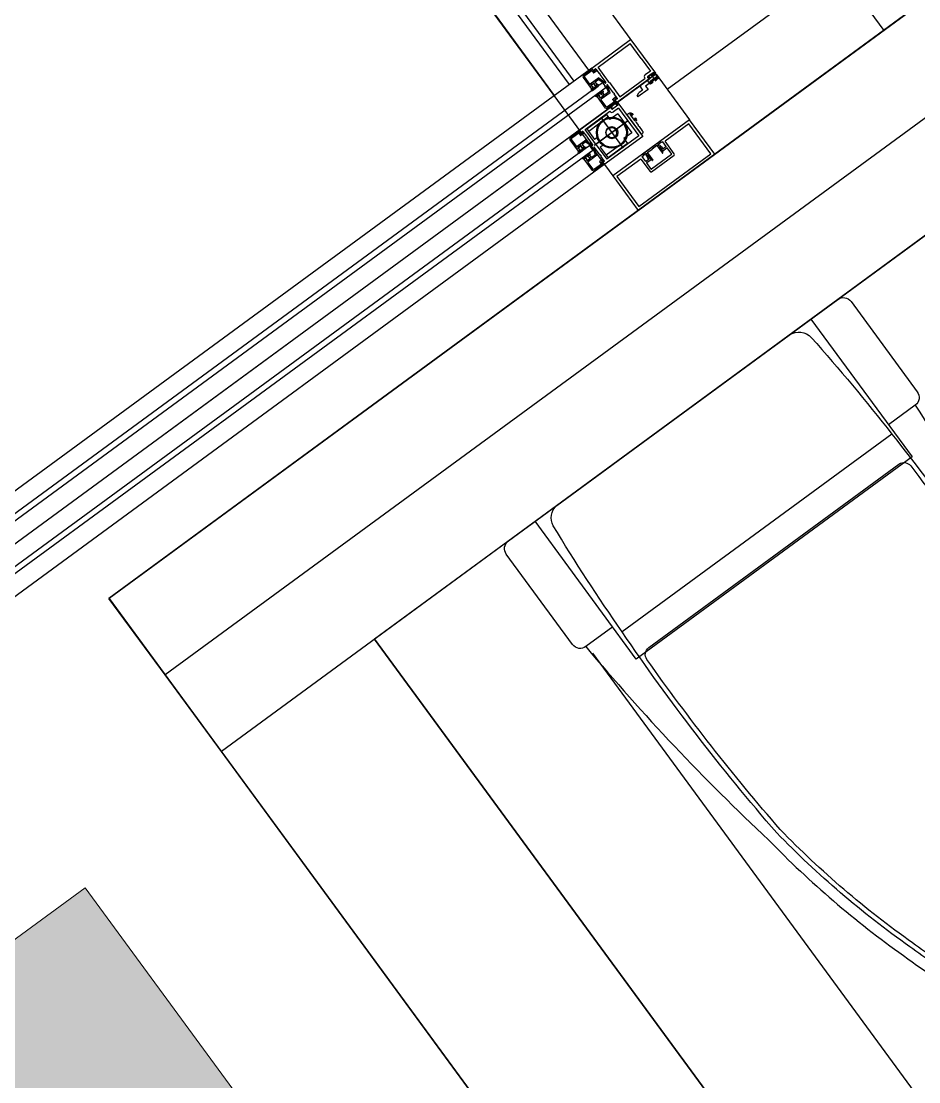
# Model space of a CAD drawing. Header units: millimetres. Extents: x 75184266 to 76346726, y -35850126 to -33679385.
# Drawn here: x 75437629 to 75438574, y -34538090 to -34536973 of the extents above; entities that cross this region are included whole.
import ezdxf

# ---------------------------------------------------------------- set-up
doc = ezdxf.new("R2010")
doc.units = ezdxf.units.MM
doc.header["$LTSCALE"] = 50
doc.header["$MEASUREMENT"] = 0
doc.linetypes.add('XR-지하3층$0$XR-지하3층$0$51A1코아(1층)-1$0$HID', pattern=[2.3, 1.5, -0.8])
for name, color, linetype in [('XR-지하3층$0$5', 5, 'CONTINUOUS'), ('XR-지하3층$0$W1', 3, 'CONTINUOUS'), ('XR-지하3층$0$XR-1F-PLAN$0$A-EQP1', 1, 'CONTINUOUS'), ('XR-지하3층$0$XR-지하3층$0$AA-DWXM-DOOR', 4, 'CONTINUOUS'), ('XR-지하3층$0$장애인', 11, 'CONTINUOUS')]:
    doc.layers.add(name, color=color, linetype=linetype)
doc.layers.add('건축', color=8, linetype='CONTINUOUS', plot=False)

# ---------------------------------------------------------------- blocks, each defined once
blk = doc.blocks.new('XR-지하3층$0$XR-1F-PLAN$0$좌변기')
at = {"layer": 'XR-지하3층$0$XR-1F-PLAN$0$A-EQP1'}
for points in [[(-544.4, 76.1), (-544.4, 111.1, 0.414214), (-554.4, 121.1), (-672.4, 121.1, 0.414214), (-682.4, 111.1), (-682.4, -318.9, 0.414214), (-672.4, -328.9), (-554.4, -328.9, 0.414214), (-544.4, -318.9), (-544.4, -283.9)], [(-544.4, 111.1, -0.030636), (-266.4, 76.4, -0.045977), (-84.4, 34, -0.042274), (0, 0), (0, -103.9)], [(-534.4, -281, 0.029867), (-267.6, -275, 0.046073), (-88, -233.1, 0.030504), (-29.1, -210.9, 0.291302), (-23.5, -202.3), (-23.5, -105), (-23.5, -7.6, 0.291302), (-29.1, 0.9, 0.030504), (-88, 23.2, 0.046073), (-267.6, 65.1, 0.029888), (-534.4, 71.1)], [(-544.4, -318.9, 0.030636), (-266.4, -284.2, 0.045977), (-84.4, -241.8, 0.042274), (0, -207.9), (0, -103.9)]]:
    blk.add_lwpolyline(points, format="xyb", dxfattribs=at)
blk.add_lwpolyline([(-502.4, -283.9), (-502.4, 76.1), (-682.4, 76.1), (-682.4, -283.9)], close=True, dxfattribs=at)
for points in [[(-667.3, 63.6, 0.336088), (-682.4, 48), (-682.4, -255.8, 0.369332), (-666.2, -272.8, 0.014927), (-534.4, -281), (-534.4, 71.1, 0.014968)], [(-495.6, 67.3, 0.408431), (-504.4, 58.3), (-504.6, -105), (-504.4, -268.2, 0.408431), (-495.6, -277.2, 0.024723), (-268.1, -270.1, 0.046051), (-89.5, -228.4, 0.030519), (-31.2, -206.3, 0.289645), (-28.5, -202.3), (-28.5, -105), (-28.5, -7.7, 0.289645), (-31.2, -3.6, 0.030519), (-89.5, 18.4, 0.046051), (-268.1, 60.1, 0.024723)]]:
    blk.add_lwpolyline(points, format="xyb", close=True, dxfattribs=at)
blk = doc.blocks.new('XR-지하3층$0$A$C0D98130B')
at = {"layer": 'XR-지하3층$0$W1', "ltscale": 0.5}
for p, q in [((-2369.7, 1629.6, 0), (270.8, 3566.8, 0)), ((329.9, 3486.2, 0), (270.8, 3566.8, 0)), ((389.1, 3405.5, 0), (329.9, 3486.2, 0)), ((-2090.2, 1586.7, 0), (389.1, 3405.5, 0)), ((1796.9, 1486.6, 0), (389.1, 3405.5, 0)), ((1635.6, 1368.3, 0), (227.8, 3287.2, 0))]:
    blk.add_line(p, q, dxfattribs=at)
at = {"layer": 'XR-지하3층$0$XR-1F-PLAN$0$A-EQP1', "rotation": 306.2657939504788}
blk.add_blockref('XR-지하3층$0$XR-1F-PLAN$0$좌변기', (401, 2568, 0), dxfattribs=at)
blk = doc.blocks.new('XR-지하3층$0$장애인 주차')
at = {"layer": 'XR-지하3층$0$장애인', "lineweight": 5, "true_color": 0xffffff}
blk.add_hatch(color=7, dxfattribs=at).paths.add_polyline_path([(2472, 3994.9), (2472, -1005.1), (3842, -1005.1), (3842, -805.1), (2672, -805.1), (2672, 3794.9), (5572, 3794.9), (5572, -805.1), (4402, -805.1), (4402, -1005.1), (5772, -1005.1), (5772, 3994.9)])
at = {"layer": 'XR-지하3층$0$5', "lineweight": 5}
blk.add_lwpolyline([(3842, -1005.1), (2472, -1005.1), (2472, 3994.9), (5772, 3994.9), (5772, -1005.1), (4402, -1005.1)], dxfattribs=at)
blk = doc.blocks.new('XR-지하3층$0$XR-지하3층$0$dsfdf')
at = {"layer": 'XR-지하3층$0$XR-지하3층$0$AA-DWXM-DOOR'}
for p, q in [((2010.5, 735.4), (1974.3, 708.8)), ((2009.9, 731.2), (1978.5, 708.1)), ((2065.6, 655.6), (2009.9, 731.2)), ((2069.8, 654.9), (2010.5, 735.4)), ((1974.3, 708.8), (2033.6, 628.2)), ((1978.5, 708.1), (1997, 683)), ((2010.1, 692.7), (1997, 683)), ((2020.3, 680.5), (2011.5, 692.4)), ((1997.5, 680.2), (2002.6, 683.9)), ((2002.8, 683.9), (2005, 681)), ((2004, 685), (2010.6, 689.9)), ((2007.4, 680.2), (2004, 684.8)), ((2010.9, 689.8), (2018.6, 679.3)), ((1890.1, 646.8), (1925.2, 672.6)), ((1924.9, 670.2), (1929.1, 664.4)), ((1925, 670.9), (1925.4, 671.2)), ((1925.6, 670.7), (1925.3, 670.5)), ((1933.8, 673.3), (1926, 667.5)), ((1926.1, 671.1), (1926.6, 670.5)), ((1926.6, 669.9), (1926.1, 670.7)), ((1927.8, 670.8), (1926.2, 673)), ((1929.9, 676.1), (1926.3, 673.4)), ((1926.7, 672.7), (1929.4, 674.7)), ((1927.6, 671.2), (1926.7, 672.4)), ((1927, 672), (1937.6, 657.6)), ((1927.8, 670.4), (1927, 669.9)), ((1927.3, 670.4), (1927.5, 670.5)), ((1933.7, 667.1), (1929.1, 673.4)), ((1930.1, 674.3), (1929.2, 673.6)), ((1929.7, 674.7), (1938.8, 662.3)), ((1932.1, 673.6), (1930.3, 676)), ((1931.3, 673), (1930.4, 674.3)), ((1932, 673.2), (1931.7, 673)), ((1997.3, 677.5), (1998.3, 678.3)), ((1997.3, 677.5), (2010.6, 659.5)), ((1998.4, 678.6), (1997.4, 679.9)), ((1997.4, 677.6), (1998.3, 678.3)), ((1998.6, 678.3), (2000.7, 675.5)), ((2000.8, 677), (2001.5, 676.1)), ((2000.9, 677.3), (2001.8, 678)), ((2000.9, 675.5), (2001.4, 675.8)), ((2001.7, 674.1), (2005.2, 669.4)), ((2001.8, 674.8), (2009.4, 680.4)), ((2003.9, 680.2), (2002, 678.2)), ((2002, 678), (2002.3, 677.6)), ((2002, 677.9), (2002.7, 677)), ((2002.5, 677.6), (2007.4, 680.2)), ((2003, 677), (2007.2, 680.1)), ((2007.2, 680.9), (2007, 680.9)), ((2007, 680.9), (2007, 680.7)), ((2007.1, 680.5), (2007.2, 680.1)), ((2009.2, 680.8), (2007.4, 680.8)), ((2009.3, 664.6), (2016.9, 670.1)), ((2018.6, 679.3), (2026.4, 668.8)), ((2029, 668.6), (2020.3, 680.5)), ((1909.8, 657.5), (1923.2, 667.3)), ((1923.2, 667.3), (1927.1, 662)), ((1929.1, 664.8), (1925.2, 670.1)), ((1929.9, 665.4), (1929.4, 666.1)), ((1930.2, 667.1), (1929.5, 666.6)), ((1929.9, 665), (1929.5, 664.7)), ((1929.8, 664.3), (1930.3, 664.6)), ((1930.4, 665.3), (1929.9, 665.9)), ((1930, 666.7), (1930.2, 666.8)), ((1932.5, 664.5), (1930.6, 667)), ((1930.7, 661.5), (1930.9, 661.6)), ((1956.2, 632.3), (1930.9, 666.7)), ((1950.2, 635.3), (1930.9, 661.6)), ((1936.6, 667.1), (1933, 664.4)), ((1934.9, 667.7), (1934, 667.1)), ((1934.5, 669.9), (1934.1, 669.7)), ((1935, 668), (1934.1, 669.3)), ((1936.6, 667.5), (1934.9, 669.9)), ((1938.8, 662.3), (1942.3, 664.9)), ((1940, 656.9), (1943.1, 659.2)), ((1942.3, 664.9), (1950.2, 654.3)), ((1943.1, 659.2), (1946, 655.3)), ((1991.7, 659.5), (1956.5, 633.6)), ((1981.3, 655.7), (1985.9, 659)), ((1992, 659.4), (2022, 618.7)), ((2008.6, 664.7), (2005.2, 669.4)), ((2009.7, 663.6), (2010.2, 663.9)), ((2009.7, 663.3), (2011.7, 660.5)), ((2011.2, 663), (2010.5, 663.9)), ((2010.6, 659.5), (2011.6, 660.2)), ((2011.6, 660.2), (2010.7, 659.6)), ((2011.4, 662.9), (2012.3, 663.6)), ((2012.4, 663.9), (2011.7, 664.8)), ((2011.8, 665.1), (2015.9, 668.2)), ((2012.9, 658.9), (2011.9, 660.2)), ((2012.1, 664.2), (2012.4, 663.8)), ((2016.1, 668.3), (2012.2, 664.5)), ((2012.7, 663.8), (2015.1, 665)), ((2018.3, 662.6), (2013.2, 658.8)), ((2015.7, 657.5), (2028.8, 667.2)), ((2016.3, 668), (2015.9, 668.2)), ((2019.5, 663.7), (2016.1, 668.3)), ((2016.2, 665.8), (2018.3, 662.9)), ((2016.7, 667.8), (2016.5, 667.8)), ((2016.7, 668), (2016.7, 667.8)), ((2017.2, 669.9), (2016.8, 668.2)), ((2026.3, 668.5), (2019.8, 663.7)), ((1909.8, 657.5), (1894.2, 646)), ((1940, 656.9), (1937.4, 657.8)), ((1949.2, 653.5), (1946, 655.3)), ((1949.2, 653.5), (1950.2, 654.3)), ((1962.2, 634), (1991.2, 655.3)), ((1967.8, 648.2), (1968.8, 649)), ((1968, 633.1), (1988.1, 648)), ((1968.2, 647.2), (1969.4, 648.1)), ((1969.1, 646), (1975.3, 650.6)), ((1969.4, 648.4), (1969.1, 648.9)), ((1969.4, 643.1), (1989.7, 658)), ((1972.9, 651), (1972.5, 651.4)), ((1972.6, 651.7), (1973.6, 652.5)), ((1973.2, 650.9), (1974.4, 651.8)), ((1974.7, 651.8), (1975.4, 650.9)), ((1977.1, 652.5), (1980.5, 655.1)), ((1977.1, 652.5), (1977.1, 652.5)), ((1981.2, 654.9), (1980.5, 655.1)), ((1981.2, 654.9), (1981.3, 655.7)), ((1988.1, 648), (1994.1, 639.7)), ((1989.4, 658.4), (1989.7, 658)), ((1991.2, 655.3), (2016, 621.6)), ((2015.7, 657.5), (2034.2, 632.4)), ((2033.6, 628.2), (2069.8, 654.9)), ((2034.2, 632.4), (2065.6, 655.6)), ((1920, 605.7), (1890, 646.5)), ((1919, 612.3), (1894.2, 646)), ((1967.4, 645.4), (1969, 643.2)), ((1968.1, 646.9), (1968.8, 646)), ((1972.1, 615.3), (2004.3, 639)), ((1975.6, 643.8), (2001.6, 608.5)), ((1976.3, 642.9), (1999.7, 611.1)), ((1994.1, 639.7), (1999.3, 643.5)), ((1996.6, 641.6), (2011.7, 621)), ((1999.3, 643.5), (2014.4, 623)), ((1935.1, 624.2), (1950.2, 635.3)), ((1946.2, 628.5), (1937.7, 622.3)), ((1946.4, 629.3), (1946.3, 628.7)), ((1946.4, 629.3), (1947, 629.2)), ((1951.8, 632.6), (1947.2, 629.3)), ((1950.6, 630.8), (1952.6, 628.1)), ((1952.5, 631.4), (1951.1, 631.6)), ((1952.8, 630.3), (1952.4, 632.4)), ((1952.9, 629.7), (1952.6, 631.3)), ((1955.4, 631.5), (1952.9, 629.7)), ((1955.1, 629.7), (1952.9, 628)), ((1953.5, 630.1), (1956.1, 632.1)), ((1955.4, 629.6), (1960.9, 622.2)), ((1955.7, 631.5), (1962.4, 622.4)), ((1957.2, 630.9), (1956.3, 632.2)), ((1957.8, 632.3), (1958.2, 631.7)), ((1958.3, 633.3), (1957.9, 633)), ((1958.1, 630.9), (1957.9, 630.8)), ((1959, 633.2), (1963.2, 627.4)), ((1985.8, 592.1), (1960.5, 626.4)), ((1960.8, 627.2), (1960.7, 627.1)), ((1962, 626.5), (1961.5, 627.1)), ((1962.2, 634), (1966.1, 628.6)), ((1963.1, 626.7), (1962.7, 626.4)), ((1968, 633.1), (1974, 624.9)), ((1975.1, 617.5), (2000.9, 636.5)), ((1934.1, 623.4), (1919, 612.3)), ((1926.7, 614.1), (1935.1, 620.4)), ((1930.2, 613.2), (1934.7, 619.3)), ((1931.9, 613.2), (1934.5, 616.7)), ((1934.9, 623.4), (1934.3, 623.5)), ((1935.8, 619.9), (1934.5, 617.2)), ((1935.4, 618.7), (1934.5, 616.7)), ((1934.9, 623.4), (1935, 624)), ((1935.1, 616.7), (1937.7, 618.6)), ((1935.2, 619.3), (1935.3, 619.2)), ((1937.9, 619.4), (1937.8, 618.7)), ((1937.9, 619.4), (1938.5, 619.3)), ((1938, 621.5), (1940.9, 621.9)), ((1938.7, 621.9), (1938.8, 621.8)), ((1941.2, 621.2), (1938.7, 619.3)), ((1946, 624.9), (1938.9, 622.3)), ((1939.3, 621.6), (1941.4, 621.8)), ((1945.5, 623.3), (1941.4, 621.8)), ((1948.4, 610.2), (1944.1, 616.1)), ((1944.4, 617.6), (1944.3, 617.5)), ((1947.1, 613.8), (1945, 616.7)), ((1945.5, 623.3), (1948.3, 619.5)), ((1945.9, 617.2), (1945.8, 617.4)), ((1945.9, 617.2), (1947, 615.8)), ((1946, 624.9), (1952.8, 615.7)), ((1948.3, 619.2), (1946, 617.5)), ((1947.6, 615.8), (1948.9, 617.8)), ((1949, 617.6), (1947.7, 615.6)), ((1951.3, 614.4), (1949, 613.8)), ((1951.4, 614.8), (1949.3, 617.6)), ((1949.3, 613.6), (1951.5, 614.3)), ((1950.6, 616.3), (1949.6, 617.8)), ((1962.1, 620.2), (1950.3, 611.6)), ((1950.6, 616.3), (1951.7, 614.9)), ((1960.6, 620.8), (1953.5, 615.5)), ((1965.6, 625.1), (1965.4, 624.9)), ((1984.8, 598.7), (1965.4, 624.9)), ((1968.9, 621.1), (1974, 624.9)), ((1984, 600.6), (1968.9, 621.1)), ((1971.5, 623.1), (1986.7, 602.6)), ((1993.3, 611.2), (2001.5, 617.3)), ((2000.9, 610.5), (2016, 621.6)), ((2001.5, 617.3), (2003.3, 614.8)), ((2003.3, 614.8), (2014.4, 623)), ((2011.6, 614.6), (2003.5, 608.6)), ((2011.8, 615.4), (2011.7, 614.7)), ((2011.8, 615.4), (2012.4, 615.3)), ((2017.6, 619), (2012.6, 615.3)), ((2016.4, 617.2), (2018.4, 614.4)), ((2018.3, 617.8), (2016.9, 618)), ((2018.6, 616.7), (2018.2, 618.7)), ((2018.7, 616.1), (2018.4, 617.6)), ((2021.2, 617.9), (2018.7, 616.1)), ((2020.9, 616), (2018.7, 614.4)), ((2019.2, 616.4), (2021.9, 618.4)), ((2021.2, 616), (2026.6, 608.6)), ((2021.5, 617.8), (2028.2, 608.7)), ((1923, 607.7), (1920.3, 605.7)), ((1921, 605.9), (1927.7, 596.8)), ((1921.1, 610), (1925.6, 613.4)), ((1923, 608.3), (1921.1, 609.3)), ((1921.1, 606.2), (1923.5, 608)), ((1922, 609), (1922.2, 610.4)), ((1923.5, 608), (1922.1, 608.8)), ((1922.9, 605.9), (1925.1, 607.6)), ((1922.9, 605.7), (1928.3, 598.3)), ((1923.1, 610.6), (1925.2, 607.9)), ((1925.8, 614.2), (1925.8, 613.6)), ((1925.8, 614.2), (1926.5, 614.1)), ((1929.7, 598), (1936.9, 603.3)), ((1929.9, 596.5), (1941.6, 605.1)), ((1930.2, 613.2), (1937, 604)), ((1931.9, 613.2), (1934.7, 609.4)), ((1935, 609.4), (1937.3, 611.1)), ((1937, 606.3), (1935.9, 607.7)), ((1938.3, 609), (1936.1, 608.4)), ((1938.2, 605.1), (1936.2, 607.9)), ((1936.3, 608.2), (1938.6, 608.8)), ((1937, 606.3), (1938, 604.9)), ((1937.5, 611), (1937.4, 611.2)), ((1937.5, 611), (1938.6, 609.6)), ((1937.6, 612.6), (1937.7, 612.7)), ((1940.5, 608.9), (1938.3, 611.8)), ((1938.6, 605.1), (1939.9, 607.1)), ((1940, 606.8), (1938.7, 604.9)), ((1943.5, 606.5), (1939.2, 612.5)), ((1940.5, 608.9), (1942.6, 605.9)), ((1941.7, 605.4), (1940.6, 606.8)), ((1941.7, 605.4), (1940.6, 606.8)), ((1941.7, 605.4), (1941.8, 605.3)), ((1943.2, 605.1), (1943.3, 605.1)), ((1947.1, 613.8), (1949.3, 610.8)), ((1950.1, 611.6), (1949, 613)), ((1950.1, 611.6), (1949, 613)), ((1950, 610), (1949.9, 610)), ((1950.1, 611.6), (1950.2, 611.5)), ((1984, 600.6), (1995.1, 608.8)), ((1999.9, 609.8), (1984.8, 598.7)), ((1992.9, 600.8), (2000.9, 606.7)), ((1993.3, 611.2), (1995.1, 608.8)), ((1996, 599.6), (2000.5, 605.7)), ((2000.7, 609.7), (2000.1, 609.8)), ((2001.2, 605), (2000.2, 603.1)), ((2001.5, 606.2), (2000.3, 603.6)), ((2000.7, 609.7), (2000.8, 610.4)), ((2000.9, 603.1), (2003.5, 604.9)), ((2001, 605.7), (2001.1, 605.6)), ((2004.9, 598.8), (2001.5, 603.5)), ((2003.7, 605.7), (2003.6, 605.1)), ((2003.7, 605.7), (2004.3, 605.6)), ((2003.8, 607.9), (2006.7, 608.3)), ((2004.5, 608.2), (2004.6, 608.1)), ((2007, 607.5), (2004.5, 605.7)), ((2011.8, 611.2), (2004.6, 608.7)), ((2005.1, 607.9), (2007.2, 608.2)), ((2009.9, 602.4), (2006.4, 607.1)), ((2011.3, 609.6), (2007.2, 608.2)), ((2010.2, 603.9), (2010.1, 603.9)), ((2012.9, 600.1), (2010.7, 603.1)), ((2011.3, 609.6), (2014.1, 605.8)), ((2011.7, 603.6), (2011.6, 603.7)), ((2011.7, 603.6), (2012.7, 602.2)), ((2011.8, 611.2), (2018.6, 602)), ((2014.1, 605.5), (2011.8, 603.8)), ((2013.4, 602.2), (2014.7, 604.1)), ((2014.8, 603.9), (2013.5, 601.9)), ((2017.2, 601.1), (2015.1, 603.9)), ((2016.4, 602.7), (2015.4, 604.1)), ((2027.9, 606.6), (2016.1, 597.9)), ((2026.4, 607.2), (2019.3, 601.9)), ((1988.8, 594), (1986.1, 592)), ((1986.8, 592.6), (1989.3, 594.4)), ((1986.8, 592.3), (1993.5, 583.2)), ((1986.9, 596.4), (1991.8, 600.1)), ((1988.7, 594.7), (1986.9, 595.7)), ((1987.8, 595.4), (1988, 596.7)), ((1989.3, 594.4), (1987.9, 595.2)), ((1988.7, 592.3), (1990.9, 593.9)), ((1988.7, 592), (1994.1, 584.6)), ((1988.9, 597), (1991, 594.2)), ((1992, 600.8), (1991.9, 600.2)), ((1992, 600.8), (1992.7, 600.8)), ((1996, 599.6), (2002.8, 590.4)), ((1997.7, 599.6), (2000.2, 603.1)), ((1997.7, 599.6), (2000.5, 595.8)), ((2000.7, 595.7), (2003, 597.4)), ((2002.8, 592.6), (2001.7, 594.1)), ((2004.1, 595.4), (2001.9, 594.7)), ((2004, 591.4), (2002, 594.2)), ((2002.1, 594.5), (2004.4, 595.2)), ((2002.8, 592.6), (2003.8, 591.2)), ((2003.3, 597.4), (2003.2, 597.5)), ((2003.3, 597.4), (2004.3, 596)), ((2003.4, 599), (2003.5, 599)), ((2006.3, 595.2), (2004.1, 598.2)), ((2004.4, 591.4), (2005.7, 593.4)), ((2005.8, 593.1), (2004.5, 591.2)), ((2009.3, 592.9), (2004.9, 598.8)), ((2006.3, 595.2), (2008.4, 592.3)), ((2007.4, 591.8), (2006.4, 593.2)), ((2007.4, 591.8), (2006.4, 593.2)), ((2014.2, 596.5), (2009.9, 602.4)), ((2012.9, 600.1), (2015.1, 597.2)), ((2017.1, 600.8), (2014.8, 600.2)), ((2015.8, 598), (2014.8, 599.3)), ((2015.8, 598), (2014.8, 599.3)), ((2015, 600), (2017.3, 600.6)), ((2015.7, 596.4), (2015.7, 596.3)), ((2015.8, 598), (2016, 597.8)), ((2016.4, 602.7), (2017.5, 601.3)), ((1995.5, 584.4), (2002.7, 589.7)), ((1995.7, 582.8), (2007.4, 591.5)), ((2007.4, 591.8), (2007.6, 591.6)), ((2009, 591.4), (2009.1, 591.5))]:
    blk.add_line(p, q, dxfattribs=at)
at = {"layer": 'XR-지하3층$0$XR-지하3층$0$AA-DWXM-DOOR', "color": 8, "linetype": 'XR-지하3층$0$XR-지하3층$0$51A1코아(1층)-1$0$HID'}
blk.add_line((1185.4, 127.8), (1974.3, 708.8), dxfattribs=at)
at = {"layer": 'XR-지하3층$0$XR-지하3층$0$AA-DWXM-DOOR', "color": 8}
for p, q in [((1926.7, 672.4), (2481.7, -81.2)), ((415.1, -563.7), (2033.6, 628.2)), ((1935.7, 617.1), (2461, -96.2)), ((1940.6, 620.8), (2465.9, -92.5)), ((2022, 618.7), (2554.7, -104.7)), ((1920, 605.7), (2445.5, -107.8)), ((2008.2, 604.7), (2539, -116.1)), ((1922.3, 602.7), (1167.2, 46.6)), ((1985.8, 592.1), (2518.6, -131.3)), ((2003.2, 601.1), (2534.1, -119.7)), ((1933.8, 587.1), (1219.5, 61.1)), ((1937.4, 582.2), (1223.1, 56.1)), ((1948.9, 566.6), (1184.6, 3.7))]:
    blk.add_line(p, q, dxfattribs=at)
at = {"layer": 'XR-지하3층$0$XR-지하3층$0$AA-DWXM-DOOR'}
for radius in [16.3, 15.3, 6.38, 6.12]:
    blk.add_circle((1988, 627), radius, dxfattribs=at)
for centre, radius, start, end in [((2010.7, 691.8), 1.02, 36.3686, 126.3686), ((2002.7, 683.8), 0.204, 36.3686, 126.3686), ((2004.2, 684.9), 0.204, 126.3686, 216.3686), ((2010.7, 689.7), 0.204, 36.3686, 126.3686), ((1925.3, 670.5), 0.51, 126.3686, 216.3686), ((1925.8, 671.8), 1.02, 36.3686, 126.3686), ((1925.7, 670.8), 0.51, 36.3686, 126.3686), ((1926.8, 672.5), 0.204, 126.3686, 216.3686), ((1927, 670.8), 0.51, 216.3686, 306.3686), ((1927.2, 670.9), 0.51, 306.3686, 36.3686), ((1929.5, 674.5), 0.204, 36.3686, 126.3686), ((1997.3, 677.8), 0.204, 216.3686, 306.3686), ((1997.6, 680), 0.204, 126.3686, 216.3686), ((1998.2, 678.5), 0.204, 306.3686, 36.3686), ((1998.5, 678.1), 0.204, 36.3686, 126.3686), ((2000.8, 675.6), 0.204, 216.3686, 306.3686), ((2001, 677.1), 0.204, 126.3686, 216.3686), ((2001.3, 676), 0.204, 306.3686, 36.3686), ((2002.1, 674.4), 0.51, 126.3686, 216.3686), ((2001.9, 677.8), 0.204, 36.3686, 126.3686), ((2002.2, 678.1), 0.204, 136.3686, 216.3686), ((2002.4, 677.7), 0.204, 216.3686, 298.6034), ((2002.9, 677.2), 0.204, 216.3686, 306.3686), ((2004.2, 679.8), 0.51, 66.3686, 126.3686), ((2004.2, 679.8), 0.51, 66.3686, 126.3686), ((2004.6, 680.7), 0.51, 246.3686, 36.3686), ((2007.4, 680.5), 0.306, 87.7553, 191.3686), ((2009.2, 680.6), 0.204, 306.3686, 87.7553), ((2017, 670), 0.204, 344.9818, 126.3686), ((1929.2, 663.5), 2.55, 216.3686, 306.3686), ((1929.5, 664.7), 0.51, 216.3686, 306.3686), ((1930.3, 666.3), 0.51, 126.3686, 216.3686), ((1930.5, 666.4), 0.51, 36.3686, 126.3686), ((1930, 665), 0.51, 306.3686, 36.3686), ((1991.8, 659.3), 0.204, 36.3686, 126.3686), ((2009, 665), 0.51, 216.3686, 306.3686), ((2009.8, 663.4), 0.204, 126.3686, 216.3686), ((2010.3, 663.8), 0.204, 36.3686, 126.3686), ((2010.9, 659.4), 0.204, 126.3686, 216.3686), ((2011.3, 663.1), 0.204, 216.3686, 306.3686), ((2011.5, 660.4), 0.204, 306.3686, 36.3686), ((2011.8, 660.1), 0.204, 36.3686, 126.3686), ((2011.9, 664.9), 0.204, 126.3686, 216.3686), ((2012.3, 664.3), 0.204, 134.1338, 216.3686), ((2012.2, 663.8), 0.204, 306.3686, 36.3686), ((2012.6, 664), 0.204, 216.3686, 296.3686), ((2014.7, 665.4), 0.51, 306.3686, 6.3686), ((2014.7, 665.4), 0.51, 306.3686, 6.3686), ((2015.8, 665.5), 0.51, 36.3686, 186.3686), ((2016.5, 668.2), 0.306, 241.3686, 344.9818), ((2018.2, 662.8), 0.204, 306.3686, 36.3686), ((2019.6, 663.8), 0.204, 216.3686, 306.3686), ((2026.2, 668.7), 0.204, 306.3686, 36.3686), ((2028.2, 668), 1.02, 306.3686, 36.3686), ((2013.1, 659), 0.204, 216.3686, 306.3686), ((1890.2, 646.6), 0.204, 126.3686, 216.3686), ((1946, 628.7), 0.258, 306.3686, 351.3686), ((1947, 629.5), 0.258, 261.3686, 306.3686), ((1952, 632.3), 0.408, 11.3686, 126.3686), ((1953.2, 630.4), 0.408, 191.3686, 306.3686), ((1953.3, 635.9), 0.204, 306.3686, 36.3686), ((1957.1, 632.8), 1.02, 126.3686, 216.3686), ((1957.6, 631.2), 0.51, 216.3686, 306.3686), ((1958.2, 632.6), 0.51, 126.3686, 216.3686), ((1957.8, 631.4), 0.51, 306.3686, 36.3686), ((1958.6, 632.9), 0.51, 36.3686, 126.3686), ((1961, 626.7), 0.51, 126.3686, 216.3686), ((1961.1, 626.8), 0.51, 36.3686, 126.3686), ((1962.4, 626.8), 0.51, 216.3686, 306.3686), ((1962.8, 627.1), 0.51, 306.3686, 36.3686), ((1964.1, 627.1), 2.55, 306.3686, 36.3686), ((1988, 627), 5.1, 306.3686, 216.3686), ((1934.3, 623.2), 0.258, 81.3686, 126.3686), ((1934.9, 617), 0.413, 155.3686, 306.3686), ((1935.3, 624), 0.258, 126.3686, 171.3686), ((1935.4, 620.1), 0.413, 335.3686, 126.3686), ((1938, 622), 0.413, 126.3686, 277.3686), ((1937.5, 618.8), 0.258, 306.3686, 351.3686), ((1938.5, 619.5), 0.258, 261.3686, 306.3686), ((1941, 621.5), 0.413, 306.3686, 97.3686), ((2011.4, 614.8), 0.258, 306.3686, 351.3686), ((2012.4, 615.5), 0.258, 261.3686, 306.3686), ((2017.8, 618.7), 0.408, 11.3686, 126.3686), ((2019, 616.8), 0.408, 191.3686, 306.3686), ((2021.8, 618.6), 0.204, 306.3686, 36.3686), ((1921.3, 609.7), 0.408, 126.3686, 241.3686), ((1922.8, 608), 0.408, 306.3686, 61.3686), ((1925.5, 613.6), 0.258, 306.3686, 351.3686), ((1926.5, 614.4), 0.258, 261.3686, 306.3686), ((2000, 609.6), 0.258, 81.3686, 126.3686), ((2000.7, 603.4), 0.413, 155.3686, 306.3686), ((2001, 610.3), 0.258, 126.3686, 171.3686), ((2001.2, 606.4), 0.413, 335.3686, 126.3686), ((2003.7, 608.3), 0.413, 126.3686, 277.3686), ((2003.3, 605.1), 0.258, 306.3686, 351.3686), ((2004.3, 605.9), 0.258, 261.3686, 306.3686), ((2006.8, 607.9), 0.413, 306.3686, 97.3686), ((1986, 592.2), 0.204, 216.3686, 306.3686), ((1987.1, 596.1), 0.408, 126.3686, 241.3686), ((1988.5, 594.3), 0.408, 306.3686, 61.3686), ((1991.7, 600.3), 0.258, 306.3686, 351.3686), ((1992.7, 601), 0.258, 261.3686, 306.3686)]:
    blk.add_arc(centre, radius, start, end, dxfattribs=at)
at = {"layer": 'XR-지하3층$0$XR-지하3층$0$AA-DWXM-DOOR', "extrusion": (0, 0, -1)}
for centre, major_axis, start_param, end_param in [((1925.5, 670.2), (0.216, 0.216), 3.292239, 4.863036), ((1925.8, 670.5), (0.216, 0.216), -1.42015, 0.150647), ((1926.5, 673.2), (0.216, 0.216), 3.292239, 4.863036), ((1927.6, 670.6), (-0.216, 0.216), 1.721443, 3.292239), ((1929.3, 673.5), (-0.144, 0.144), 4.863036, 6.433832), ((1930.1, 675.8), (0.216, 0.216), -1.42015, 0.150647), ((1930.2, 674.1), (0.144, 0.144), -1.42015, 0.150647), ((1931.5, 673.2), (0.216, 0.216), 1.721443, 3.292239), ((1931.9, 673.5), (0.216, 0.216), 0.150646, 1.721443), ((1926.9, 670.1), (0.216, 0.216), 1.721443, 3.292239), ((1929.4, 665), (0.216, 0.216), 1.721443, 3.292239), ((1929.6, 666.3), (0.216, 0.216), 3.292239, 4.863036), ((1929.7, 665.2), (-0.216, 0.216), 1.721443, 3.292239), ((1930.4, 666.9), (-0.216, 0.216), 0.150647, 1.721443), ((1932.8, 664.6), (0.216, 0.216), 1.721443, 3.292239), ((1933.9, 667.2), (-0.144, 0.144), 3.292239, 4.863036), ((1934.3, 669.4), (0.216, 0.216), 3.292239, 4.863036), ((1934.6, 669.7), (0.216, 0.216), -1.42015, 0.150647), ((1934.8, 667.9), (0.144, 0.144), 0.150647, 1.721443), ((1936.4, 667.3), (0.216, 0.216), 0.150647, 1.721443), ((1987.4, 656.9), (-1.8, 1.8), 0.150647, 1.721443), ((1969, 646.6), (-1.44, 1.44), 4.863036, 6.433832), ((1968.9, 648.8), (0.144, 0.144), -1.42015, 0.150647), ((1969.3, 648.3), (0.144, 0.144), 0.150647, 1.721443), ((1972.7, 651.6), (0.144, 0.144), 3.292239, 4.863035), ((1973.1, 651.1), (-0.144, 0.144), 3.292239, 4.863036), ((1974.8, 650.8), (-1.44, 1.44), 0.150647, 1.381606), ((1974.5, 651.7), (-0.144, 0.144), 0.150647, 1.721443), ((1975.2, 650.8), (-0.144, 0.144), 1.721443, 3.292239), ((1976.5, 653.3), (0.721, 0.721), 1.721443, 2.952402), ((1968.3, 647.1), (0.144, 0.144), 3.292239, 4.863036), ((1968.9, 646.2), (-0.144, 0.144), 3.292239, 4.863036), ((1969.3, 643.3), (-0.216, 0.216), 3.292239, 4.863035), ((1951, 631.1), (0.361, 0.361), 3.292239, 5.648434), ((1952.4, 631.2), (-0.144, 0.144), 0.936045, 2.157775), ((1952.8, 628.2), (0.144, 0.144), 1.721443, 3.292239), ((1955.3, 629.5), (-0.144, 0.144), 0.150647, 1.721443), ((1955.5, 631.4), (-0.144, 0.144), 0.150647, 1.721443), ((1939, 622), (-0.216, 0.216), 4.863035, 6.730538), ((1939.2, 622.1), (0.361, 0.361), 2.227588, 3.292239), ((1944.9, 616.7), (0.721, 0.721), 3.292239, 4.863036), ((1945, 616.8), (0.721, 0.721), -1.42015, 0.150647), ((1946.1, 617.3), (-0.144, 0.144), 4.863036, 6.433832), ((1947.3, 616.1), (0.288, 0.288), 1.370183, 3.292239), ((1945.5, 612.5), (2.52, 2.52), -0.309319, -0.197087), ((1947.5, 615.7), (-0.144, 0.144), 2.93089, 4.515302), ((1948.2, 619.3), (-0.144, 0.144), 1.721443, 3.292239), ((1949.2, 617.5), (-0.288, 0.288), 6.082572, 8.004628), ((1949.2, 617.4), (0.144, 0.144), 4.501687, 6.433832), ((1951.3, 614.6), (0.144, 0.144), 0.150647, 2.082792), ((1951.4, 614.7), (0.288, 0.288), 0.150647, 2.072702), ((1953.2, 616), (0.361, 0.361), 1.721443, 3.292239), ((1960, 621.6), (-0.721, 0.721), 1.721443, 3.292239), ((1961.2, 621.5), (-1.08, 1.08), 1.721443, 3.292239), ((2016.8, 617.5), (-0.361, 0.361), 4.863036, 7.21923), ((2018.2, 617.6), (0.144, 0.144), -0.634752, 0.586979), ((2018.6, 614.6), (0.144, 0.144), 1.721443, 3.292239), ((2021, 615.9), (0.144, 0.144), -1.42015, 0.150647), ((2021.3, 617.7), (-0.144, 0.144), 0.150647, 1.721443), ((1949.3, 610.8), (0.721, 0.721), 1.721443, 3.292239), ((1949.1, 613.6), (-0.144, 0.144), 5.210769, 6.795181), ((1949.4, 613.2), (0.288, 0.288), 3.292239, 5.214295), ((1945.5, 612.5), (2.52, 2.52), 0.49838, 0.610612), ((1949.4, 610.8), (-0.721, 0.721), 1.721443, 3.292239), ((1950.2, 611.7), (0.144, 0.144), 1.721443, 3.292239), ((2004.7, 608.4), (0.216, 0.216), 3.292239, 5.159741), ((2005, 608.4), (-0.361, 0.361), 3.798385, 4.863036), ((2010.7, 603), (-0.721, 0.721), 4.863036, 6.433832), ((2010.8, 603.1), (-0.721, 0.721), 0.150647, 1.721443), ((2011.9, 603.7), (0.144, 0.144), 3.292239, 4.863036), ((2014, 605.7), (0.144, 0.144), 0.150647, 1.721443), ((2015, 603.9), (0.288, 0.288), 4.511776, 6.433832), ((2015, 603.8), (0.144, 0.144), 4.501687, 6.433832), ((2025.8, 608), (0.721, 0.721), 0.150647, 1.721443), ((2027, 607.8), (1.08, 1.08), 0.150647, 1.721443), ((2013.1, 602.4), (0.288, 0.288), 1.370183, 3.292239), ((2011.2, 598.9), (2.52, 2.52), -0.309319, -0.197087), ((2013.3, 602), (-0.144, 0.144), 2.93089, 4.515302), ((2015, 597.1), (-0.721, 0.721), 3.292239, 4.863036), ((2014.9, 600), (-0.144, 0.144), 5.210769, 6.795181), ((2015.2, 599.6), (-0.288, 0.288), 4.863035, 6.785091), ((2011.2, 598.9), (2.52, 2.52), 0.49838, 0.610612), ((2015.1, 597.2), (0.721, 0.721), 0.150647, 1.721443), ((2016, 598.1), (0.144, 0.144), 1.721443, 3.292239), ((2017, 601), (-0.144, 0.144), 1.721443, 3.653588), ((2017.1, 601), (0.288, 0.288), 0.150647, 2.072702), ((2019, 602.3), (0.361, 0.361), 1.721443, 3.292239)]:
    blk.add_ellipse(centre, major_axis=major_axis, ratio=1, start_param=start_param, end_param=end_param, dxfattribs=at)
at = {"layer": 'XR-지하3층$0$XR-지하3층$0$AA-DWXM-DOOR'}
for centre, major_axis, start_param, end_param in [((1935, 619.1), (-0.216, 0.216), 4.561742, 6.429245), ((1934.9, 618.9), (-0.361, 0.361), 3.497092, 4.561742), ((1921.2, 606.1), (0.144, 0.144), 1.42015, 2.990946), ((1922.2, 609), (-0.144, 0.144), 0.634752, 1.856482), ((1922.7, 610.3), (-0.361, 0.361), 4.561742, 6.917937), ((1923, 605.8), (-0.144, 0.144), -0.150647, 1.42015), ((1925, 607.7), (0.144, 0.144), 4.561742, 6.132539), ((1934.8, 609.5), (0.144, 0.144), 2.990946, 4.561742), ((1936.2, 608), (0.288, 0.288), 1.06889, 2.990946), ((1936.3, 608), (-0.144, 0.144), -0.511995, 1.42015), ((1936.6, 603.7), (0.361, 0.361), 4.561742, 6.132539), ((1938.2, 611.8), (0.721, 0.721), 1.42015, 2.990946), ((1937.4, 610.9), (-0.144, 0.144), 4.561742, 6.132539), ((1938.3, 611.9), (0.721, 0.721), 6.132539, 7.703335), ((1938.4, 605.1), (0.288, 0.288), 2.990946, 4.913002), ((1938.4, 605.2), (-0.144, 0.144), 1.42015, 3.352295), ((1938.2, 609.4), (-0.288, 0.288), 2.639687, 4.561742), ((1942.1, 610.1), (-2.52, 2.52), 0.960185, 1.072417), ((1938.5, 609), (0.144, 0.144), 4.200394, 5.784805), ((1940, 607), (-0.144, 0.144), -1.37371, 0.210702), ((1940.3, 606.6), (-0.288, 0.288), 4.561742, 6.483798), ((1942.1, 610.1), (2.52, 2.52), 3.338679, 3.450911), ((1941.5, 605.3), (0.144, 0.144), 4.561742, 6.132539), ((1942.6, 605.9), (0.721, 0.721), 2.990946, 4.561742), ((1942.7, 605.9), (-0.721, 0.721), 2.990946, 4.561742), ((2000.8, 605.5), (0.216, 0.216), 6.132539, 8.000041), ((2000.7, 605.2), (0.361, 0.361), 5.067888, 6.132539), ((1929, 597.7), (1.08, 1.08), 2.990946, 4.561742), ((1929.1, 598.9), (-0.721, 0.721), 1.42015, 2.990946), ((1987, 592.4), (-0.144, 0.144), -0.150647, 1.42015), ((1988, 595.3), (-0.144, 0.144), 0.634752, 1.856482), ((1988.5, 596.7), (0.361, 0.361), 6.132539, 8.488733), ((1988.8, 592.1), (-0.144, 0.144), -0.150647, 1.42015), ((1990.8, 594.1), (-0.144, 0.144), 2.990946, 4.561742), ((2000.6, 595.9), (0.144, 0.144), 2.990946, 4.561742), ((2002, 594.3), (-0.288, 0.288), -0.501906, 1.42015), ((2002.1, 594.3), (-0.144, 0.144), -0.511995, 1.42015), ((2004, 598.1), (0.721, 0.721), 1.42015, 2.990946), ((2003.2, 597.2), (-0.144, 0.144), 4.561742, 6.132539), ((2004.1, 598.2), (0.721, 0.721), 6.132539, 7.703335), ((2004, 595.7), (0.288, 0.288), 4.210483, 6.132539), ((2007.9, 596.4), (2.52, 2.52), 2.530981, 2.643213), ((2004.3, 595.4), (0.144, 0.144), 4.200394, 5.784805), ((2005.8, 593.3), (-0.144, 0.144), -1.37371, 0.210702), ((2006.1, 592.9), (-0.288, 0.288), 4.561742, 6.483798), ((2007.9, 596.4), (2.52, 2.52), 3.338679, 3.450911), ((2008.5, 592.3), (0.721, 0.721), 4.561742, 6.132539), ((1994.7, 584.1), (1.08, 1.08), 2.990946, 4.561742), ((1994.9, 585.2), (0.721, 0.721), 2.990946, 4.561742), ((2002.4, 590.1), (0.361, 0.361), 4.561742, 6.132539), ((2004.1, 591.4), (0.288, 0.288), 2.990946, 4.913002), ((2004.2, 591.5), (0.144, 0.144), 2.990946, 4.923091), ((2007.3, 591.7), (-0.144, 0.144), 2.990946, 4.561742), ((2008.4, 592.2), (0.721, 0.721), 2.990946, 4.561742)]:
    blk.add_ellipse(centre, major_axis=major_axis, ratio=1, start_param=start_param, end_param=end_param, dxfattribs=at)

msp = doc.modelspace()

# ---------------------------------------------------------------- hatches: boundary and pattern name
at = {"layer": '건축', "ltscale": 100}
h = msp.add_hatch(dxfattribs=at)
h.set_pattern_fill('NET', color=256, scale=5000, angle=36.2507)
h.set_pattern_definition([(306.265, (75446750.14, -34523876.16), (503.93, 369.702), []), (36.265, (75446750.14, -34523876.16), (-369.702, 503.93), [])])
h.paths.add_polyline_path([(75436940.7, -34535177.7), (75440285.6, -34532725.3), (75445329.1, -34530249.8), (75446236.4, -34529751.8), (75446533.2, -34530292.6), (75446796.2, -34530148.3), (75446092.4, -34528865.8), (75443568.6, -34525425), (75442596.1, -34524409.4), (75444031.4, -34523606), (75448225.3, -34520529.9), (75449171.6, -34521820.1), (75445370.2, -34524608.2), (75445265.8, -34525287.3), (75446353.6, -34526770.3), (75446829.4, -34526421.4), (75447472.2, -34527382.3), (75447036.7, -34527701.7), (75448967.8, -34530334.4), (75448379.8, -34530765.7), (75447423.2, -34531290.7), (75447277.4, -34531025), (75447014.4, -34531169.3), (75447208.3, -34531522.7), (75442342.9, -34534192.9), (75438359.7, -34537113.2)])

# ---------------------------------------------------------------- linework, layer by layer
at = {"layer": '건축', "ltscale": 0.5}
for p, q in [((75442342.9, -34534192.9, 0), (75437721.9, -34537580.8, 0)), ((75442450.6, -34534362, 0), (75438001.4, -34537623.8, 0))]:
    msp.add_line(p, q, dxfattribs=at)
at = {"layer": '건축', "ltscale": 100}
for p, q in [((75442396.7, -34534277.4, 0), (75437781, -34537661.5, 0)), ((75437721.9, -34537580.8, 0), (75446668.4, -34549783.7, 0)), ((75438001.4, -34537623.8, 0), (75446829.7, -34549665.4, 0))]:
    msp.add_line(p, q, dxfattribs=at)
at = {"layer": '건축', "ltscale": 100, "elevation": 0}
msp.add_lwpolyline([(75439423.4, -34539265), (75438231.1, -34537638.7)], dxfattribs=at)

# ---------------------------------------------------------------- block references
at = {"layer": '건축', "ltscale": 0.5, "xscale": -1, "rotation": 72.53025961178537}
msp.add_blockref('XR-지하3층$0$A$C0D98130B', (75441205.4, -34538393.3, 0), dxfattribs=at)
at = {"layer": '건축', "rotation": 269.8778567151124}
msp.add_blockref('XR-지하3층$0$XR-지하3층$0$dsfdf', (75437628.5, -34535101.1, 0), dxfattribs=at)
at = {"layer": '건축', "xscale": -1, "rotation": 306.2469345521214}
msp.add_blockref('XR-지하3층$0$장애인 주차', (75437887.9, -34544902.7), dxfattribs=at)

doc.saveas('drawing.dxf')
